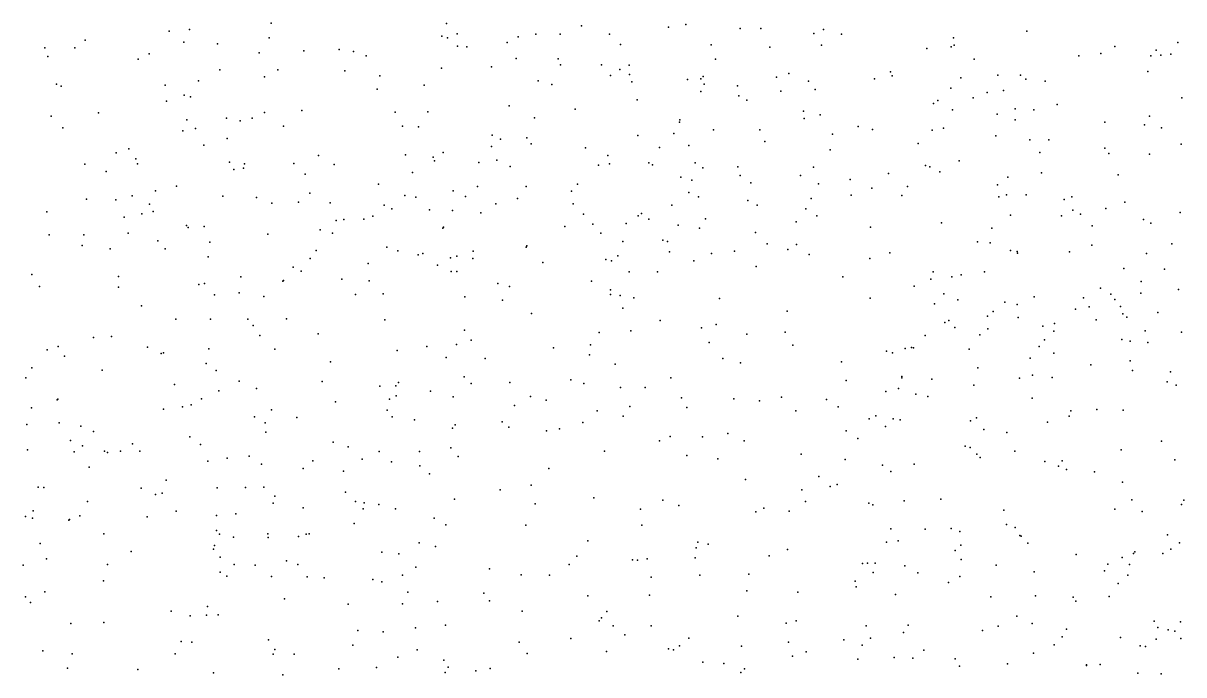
# Model space of a CAD drawing. Header units: metres. Extents: x -23.9 to 23.9, y -28.5 to 28.5.
# Drawn here: x -11.959 to -10.467, y 6.724 to 7.562 of the extents above; entities that cross this region are included whole.
import ezdxf

# ---------------------------------------------------------------- set-up
doc = ezdxf.new("R2010")
doc.units = ezdxf.units.M

msp = doc.modelspace()

# ---------------------------------------------------------------- linework, layer by layer
for p in [(-11.7716, 7.5513, 14.6644), (-11.7453, 7.5534, 24.0158), (-11.6404, 7.5616, 18.6467), (-11.4152, 7.5611, -8.8262), (-11.2415, 7.5581, 21.8616), (-11.1296, 7.5567, 20.6684), (-11.1075, 7.56, 18.2463), (-11.0377, 7.5546, 20.3729), (-11.0111, 7.5548, 21.0894), (-10.9303, 7.5536, 16.3184), (-10.6688, 7.5514, 25.2795), (-11.8797, 7.5399, 18.7131), (-11.753, 7.5371, 24.2254), (-11.7096, 7.5353, 16.6974), (-11.6433, 7.5426, 16.632), (-11.4209, 7.545, 23.5591), (-11.4139, 7.543, 21.8412), (-11.4014, 7.5481, 16.3991), (-11.337, 7.5367, 16.3439), (-11.3229, 7.5439, 24.7459), (-11.3001, 7.5476, 17.9804), (-11.2691, 7.5477, 18.5209), (-11.2054, 7.5475, 19.87), (-10.9428, 7.5485, 23.505), (-10.9073, 7.5476, 19.5638), (-10.7632, 7.5428, 18.8168), (-10.4747, 7.5369, 20.7025), (-11.9316, 7.5299, 21.8054), (-11.893, 7.5299, 16.0898), (-11.7975, 7.5221, 21.8635), (-11.6559, 7.5234, 18.2926), (-11.5985, 7.5259, 24.5649), (-11.5531, 7.5279, 17.9281), (-11.5347, 7.5252, 23.6316), (-11.4011, 7.5319, 18.5511), (-11.389, 7.5313, 17.8661), (-11.1916, 7.5343, 20.8433), (-11.0747, 7.5338, 20.1047), (-10.9994, 7.5309, 25.2833), (-10.9331, 7.5332, 22.1382), (-10.7977, 7.529, 19.4326), (-10.7663, 7.5312, 25.3289), (-10.7623, 7.5332, 22.1987), (-10.574, 7.5228, 16.4609), (-10.5559, 7.5316, 24.4673), (-10.5025, 7.5271, 24.5484), (-10.4966, 7.5207, 16.5069), (-10.4839, 7.5218, 24.411), (-11.9276, 7.5186, 12.736), (-11.8113, 7.5154, 18.8733), (-11.5185, 7.5196, 16.4487), (-11.3572, 7.5054, 14.8925), (-11.3257, 7.5163, 21.9162), (-11.2717, 7.5158, 19.6705), (-11.2686, 7.508, 19.7731), (-11.2159, 7.5083, 23.4785), (-11.1801, 7.5075, 19.6489), (-11.0692, 7.5155, 20.5188), (-10.7365, 7.5155, 18.9247), (-10.602, 7.5198, 20.5619), (-10.5096, 7.5196, 22.1909), (-11.7066, 7.5018, 18.4777), (-11.6489, 7.4926, 18.1528), (-11.6318, 7.5017, 23.7231), (-11.5458, 7.5004, -3.0081), (-11.5009, 7.494, 21.8391), (-11.4214, 7.5039, 4.1064), (-11.2041, 7.4943, -2.6992), (-11.1923, 7.5019, 25.1646), (-11.18, 7.4958, 16.3089), (-11.0851, 7.493, 19.6174), (-10.9908, 7.4923, 19.5756), (-10.9749, 7.4971, 18.3473), (-10.8444, 7.4989, 23.5229), (-10.8421, 7.4939, 22.1895), (-10.7538, 7.4916, 19.286), (-10.7064, 7.4949, 20.0004), (-10.677, 7.495, 22.1982), (-10.5133, 7.4994, 11.4869), (-11.9166, 7.4833, 18.9078), (-11.9105, 7.4805, 16.7577), (-11.7769, 7.4819, 24.0697), (-11.734, 7.4877, 18.7843), (-11.5041, 7.4768, 24.6672), (-11.444, 7.4821, 16.3558), (-11.2974, 7.4877, 24.9247), (-11.2795, 7.483, 16.3114), (-11.1769, 7.4861, 22.0164), (-11.1053, 7.4891, 20.034), (-11.0882, 7.4902, 18.5927), (-11.0838, 7.4831, 22.1078), (-11.041, 7.4812, 20.3169), (-10.9495, 7.4872, 21.0883), (-10.9411, 7.4765, -8.8443), (-10.8647, 7.49, 25.3731), (-10.7668, 7.478, 23.5581), (-10.6703, 7.4895, 12.7687), (-10.6456, 7.4869, 20.4927), (-11.775, 7.4614, 24.2665), (-11.7525, 7.469, 16.6621), (-11.7441, 7.467, 23.8995), (-11.1698, 7.4632, 20.9509), (-11.0882, 7.4737, 18.2725), (-11.0393, 7.4684, 8.7122), (-11.029, 7.4628, 25.3555), (-10.9853, 7.4742, 16.3428), (-10.7836, 7.4623, 16.3754), (-10.738, 7.4655, 20.9645), (-10.7201, 7.4726, 20.1062), (-10.699, 7.4751, 16.4048), (-10.4695, 7.4657, 25.271), (-11.8624, 7.4466, 18.9664), (-11.6493, 7.4468, 13.5353), (-11.6013, 7.4493, 18.7254), (-11.4809, 7.4472, 23.5642), (-11.4393, 7.4478, 24.7214), (-11.3345, 7.4556, 21.8396), (-11.2498, 7.4511, 21.9824), (-10.9563, 7.4485, 25.3979), (-10.7891, 7.4584, 25.41), (-10.7647, 7.4504, 18.4174), (-10.6841, 7.4515, 25.3994), (-10.6601, 7.4502, 23.6238), (-10.63, 7.457, 16.4496), (-11.9234, 7.4423, 18.7195), (-11.7488, 7.4374, 18.519), (-11.6981, 7.4395, 18.4051), (-11.6803, 7.4363, 23.7628), (-11.6651, 7.4395, 18.2612), (-11.3021, 7.4399, 25.0883), (-11.1156, 7.4346, 21.0569), (-11.1151, 7.4373, 13.307), (-10.9554, 7.439, 22.2079), (-10.9349, 7.4438, 18.7267), (-10.7072, 7.4448, 20.2899), (-10.6838, 7.4376, 19.9225), (-10.5686, 7.4346, 19.7087), (-10.5175, 7.4309, 20.6444), (-10.5113, 7.442, 19.6393), (-11.9084, 7.427, 21.8419), (-11.7541, 7.4233, 16.5839), (-11.7378, 7.4264, 18.9391), (-11.6247, 7.4293, 18.038), (-11.4716, 7.4291, 2.5981), (-11.4509, 7.4282, 19.7066), (-11.3565, 7.4175, 23.4945), (-11.1693, 7.4171, 20.6804), (-11.1229, 7.4197, 19.5671), (-11.072, 7.4246, 20.1752), (-11.0121, 7.4247, 18.696), (-10.9189, 7.4189, 19.4328), (-10.8858, 7.4289, 21.0667), (-10.8676, 7.4248, 18.8339), (-10.7905, 7.4241, 19.1943), (-10.7761, 7.4268, 19.0946), (-10.7088, 7.4168, 20.1903), (-10.4959, 7.4273, 23.5247), (-11.727, 7.4048, 23.8257), (-11.6972, 7.4133, 16.4784), (-11.3572, 7.403, 24.9791), (-11.3455, 7.4124, 19.586), (-11.3117, 7.4142, 19.8032), (-11.3063, 7.4066, 16.2678), (-11.2363, 7.4015, 25.2484), (-11.1414, 7.402, 25.3427), (-11.1034, 7.4044, 22.1702), (-11.0058, 7.4095, 18.3247), (-10.8087, 7.4071, 19.0075), (-10.665, 7.4117, 18.4243), (-10.6406, 7.4117, 20.9645), (-10.4705, 7.4062, 25.334), (-11.8398, 7.395, 18.6225), (-11.8236, 7.4, -11.0279), (-11.8146, 7.3874, 16.6667), (-11.5798, 7.3914, 21.8685), (-11.4677, 7.3922, 18.7109), (-11.4322, 7.3894, 19.5238), (-11.4194, 7.3953, 17.9759), (-11.2076, 7.3917, 18.1361), (-10.9218, 7.3989, 23.4735), (-10.6521, 7.3953, 20.4155), (-10.5685, 7.4008, 16.5426), (-10.5635, 7.3943, 25.3964), (-10.5114, 7.3933, 20.9586), (-11.8799, 7.3804, 16.7218), (-11.8525, 7.3711, 0.1122), (-11.8123, 7.3808, 14.1359), (-11.6939, 7.3831, 18.3286), (-11.6884, 7.3735, 24.4951), (-11.6762, 7.3751, 7.9197), (-11.6746, 7.3808, 18.1292), (-11.6113, 7.3811, -9.9094), (-11.5597, 7.3799, 16.3258), (-11.4306, 7.3845, 21.8166), (-11.3735, 7.3824, -2.382), (-11.3502, 7.3856, 21.8897), (-11.3333, 7.3773, 18.685), (-11.2196, 7.3793, 22.0904), (-11.2057, 7.3807, 20.8327), (-11.155, 7.3823, 18.2039), (-11.1503, 7.3797, 18.6913), (-11.0952, 7.3822, 20.4958), (-11.0857, 7.3757, 19.4888), (-11.0404, 7.377, 25.4147), (-10.9434, 7.3766, 11.4682), (-10.7994, 7.3788, 22.2702), (-10.7935, 7.3768, 16.3889), (-10.756, 7.3848, 23.5471), (-11.5969, 7.3674, 24.6147), (-11.4588, 7.3695, 4.9941), (-11.1139, 7.3635, 0.5274), (-11.0996, 7.3598, -3.1556), (-11.0377, 7.366, 16.2864), (-11.0237, 7.3563, 19.4248), (-10.96, 7.3658, 21.0968), (-10.8962, 7.3606, 18.3712), (-10.8469, 7.3684, 19.1194), (-10.7808, 7.3706, 21.0324), (-10.6936, 7.3637, 16.4665), (-10.6501, 7.3694, 19.7319), (-10.5515, 7.3667, 10.843), (-11.7892, 7.3462, 16.5355), (-11.7621, 7.3522, 24.3497), (-11.5907, 7.3433, 18.9052), (-11.5025, 7.3545, 19.6288), (-11.4067, 7.3461, 24.9113), (-11.3753, 7.3518, 18.0758), (-11.3126, 7.3517, 25.2043), (-11.2546, 7.3456, 18.7184), (-11.2466, 7.3548, 19.8949), (-11.1035, 7.3438, 20.1644), (-10.9368, 7.3552, 22.2693), (-10.8682, 7.3496, 16.3607), (-10.8222, 7.3518, 23.5033), (-10.7069, 7.3539, 19.9878), (-11.8778, 7.3355, -2.9938), (-11.8403, 7.3347, 21.8915), (-11.8192, 7.3398, -2.5485), (-11.7969, 7.3291, 19.064), (-11.7025, 7.3392, 23.7745), (-11.6592, 7.3375, 19.0293), (-11.6396, 7.3303, 21.8972), (-11.6052, 7.3317, 18.1097), (-11.5647, 7.3308, 23.6057), (-11.4951, 7.3278, 19.4348), (-11.4685, 7.3402, 23.54), (-11.4547, 7.338, 19.7499), (-11.3907, 7.3387, 25.0474), (-11.3518, 7.3295, 19.4519), (-11.3237, 7.3361, 19.8322), (-11.2522, 7.3296, 19.4676), (-11.1256, 7.3279, 16.2271), (-11.0913, 7.3384, 20.2697), (-11.0279, 7.3336, 18.8249), (-11.0156, 7.3275, 10.0052), (-10.9463, 7.3362, 18.9104), (-10.895, 7.3406, 19.05), (-10.8296, 7.3403, 25.492), (-10.7052, 7.3384, 19.8565), (-10.695, 7.341, 20.1115), (-10.6697, 7.3409, 20.2945), (-10.6209, 7.3349, 19.6194), (-10.6112, 7.3382, 23.5816), (-10.543, 7.3317, 22.281), (-11.9289, 7.3193, -9.2668), (-11.8293, 7.3124, 18.5584), (-11.8067, 7.3167, 24.136), (-11.7921, 7.3194, -8.9508), (-11.51, 7.3136, 18.0899), (-11.4854, 7.3228, 18.8349), (-11.437, 7.3217, 24.8097), (-11.4074, 7.3208, 18.7814), (-11.3708, 7.318, 21.9375), (-11.2388, 7.3161, 16.2043), (-11.1685, 7.314, 19.4279), (-11.1646, 7.3169, 23.4393), (-10.9533, 7.323, 23.4538), (-10.939, 7.3139, 19.1859), (-10.69, 7.3149, 25.4958), (-10.6245, 7.3139, 21.0306), (-10.61, 7.3211, 20.4444), (-10.5998, 7.3161, 16.5404), (-10.5674, 7.3233, 19.527), (-10.4717, 7.3181, 16.4769), (-11.7495, 7.3016, 18.3976), (-11.7471, 7.2991, 16.4267), (-11.7266, 7.3002, 24.4515), (-11.557, 7.3079, 0.3895), (-11.5469, 7.3093, 19.7239), (-11.5215, 7.3095, 19.3534), (-11.4196, 7.2983, 19.3773), (-11.4188, 7.2996, 21.8489), (-11.2629, 7.3001, 25.3203), (-11.2269, 7.3034, 22.1553), (-11.1842, 7.3043, 20.6531), (-11.1549, 7.3097, 20.0694), (-11.1171, 7.3021, 18.8174), (-11.0897, 7.2983, 25.4471), (-11.082, 7.3101, 20.9703), (-10.9654, 7.3064, 25.4946), (-10.87, 7.2993, 22.3134), (-10.7787, 7.3048, 22.3153), (-10.7141, 7.298, 21.0499), (-10.5851, 7.301, 18.4033), (-10.5188, 7.3093, 19.4593), (-10.5097, 7.3047, 25.4375), (-11.9261, 7.2894, 18.6501), (-11.8815, 7.2895, 19.0263), (-11.8245, 7.2916, 5.1657), (-11.7862, 7.2819, 23.9689), (-11.6446, 7.2905, 16.3243), (-11.5775, 7.296, 19.4205), (-11.5616, 7.2918, 21.903), (-11.2167, 7.2916, 18.8134), (-11.1369, 7.2826, 22.2303), (-11.0179, 7.2924, 19.2683), (-11.8834, 7.2757, 16.67), (-11.8473, 7.2716, 16.5736), (-11.777, 7.2716, 24.3105), (-11.7192, 7.2803, 19.1626), (-11.5826, 7.2695, 16.2705), (-11.492, 7.2735, 19.0165), (-11.4778, 7.2689, 19.1973), (-11.381, 7.2684, 18.9014), (-11.3125, 7.2736, 18.071), (-11.3118, 7.2753, 22.0724), (-11.1882, 7.2811, 25.39), (-11.1309, 7.2808, 20.4604), (-11.1286, 7.2677, 20.9037), (-11.0447, 7.2685, 22.2808), (-11.0029, 7.2778, 19.1245), (-10.9764, 7.2709, 16.2554), (-10.9653, 7.277, 22.3088), (-10.7326, 7.2804, 19.921), (-10.7162, 7.2794, 16.4749), (-10.69, 7.2695, 23.5849), (-10.6815, 7.2682, 20.2475), (-10.6143, 7.2677, 22.3359), (-10.5856, 7.2761, 23.5299), (-10.4827, 7.2778, 22.3774), (-11.7213, 7.2614, 23.8042), (-11.5903, 7.2591, 19.5101), (-11.5156, 7.2526, 14.2694), (-11.4514, 7.264, 16.211), (-11.4457, 7.2656, 24.9113), (-11.41, 7.2601, 19.275), (-11.402, 7.2622, 15.8), (-11.3812, 7.2593, 25.1724), (-11.2911, 7.2542, 18.9121), (-11.2101, 7.2579, 20.0246), (-11.2028, 7.2563, 8.2002), (-11.1947, 7.2626, 20.8079), (-11.0969, 7.256, 19.2219), (-11.0744, 7.2654, 18.9756), (-10.949, 7.2643, 18.3288), (-10.8707, 7.2592, -2.7497), (-10.845, 7.2664, 18.3685), (-10.6808, 7.2662, 18.3964), (-10.5152, 7.2654, 20.5379), (-11.9481, 7.2386, 14.5596), (-11.6124, 7.2481, 19.712), (-11.6021, 7.243, 19.6173), (-11.4267, 7.2505, 25.0666), (-11.4091, 7.2423, 23.5074), (-11.4019, 7.2424, 19.0428), (-11.1804, 7.2418, 18.1296), (-11.1437, 7.2418, 19.0327), (-11.0171, 7.2489, 23.4475), (-10.7894, 7.2421, 23.4398), (-10.7534, 7.2382, 2.8255), (-10.7236, 7.2422, 22.331), (-10.5444, 7.2463, 16.5159), (-10.4922, 7.2456, 23.2331), (-11.9384, 7.223, 16.7108), (-11.837, 7.2225, 21.9112), (-11.8369, 7.2361, 18.494), (-11.7334, 7.2256, 15.9699), (-11.7261, 7.2269, 21.9233), (-11.6797, 7.2354, 24.5067), (-11.6257, 7.2299, 19.3753), (-11.6248, 7.2307, 18.2299), (-11.5497, 7.2327, 18.1542), (-11.5144, 7.2304, 24.6999), (-11.3492, 7.2268, 19.8937), (-11.3339, 7.2231, 16.1743), (-11.2287, 7.2299, 16.173), (-10.9056, 7.2356, 23.4741), (-10.8137, 7.2235, 22.3468), (-10.7925, 7.2326, 21.0429), (-10.7656, 7.2357, 18.3758), (-10.5218, 7.2295, 23.1239), (-11.7134, 7.2123, 18.2418), (-11.6815, 7.215, 19.2239), (-11.6498, 7.2101, 16.2933), (-11.5322, 7.2127, 16.2229), (-11.4966, 7.2136, 19.8114), (-11.3915, 7.2097, 18.1404), (-11.2042, 7.219, 20.5426), (-11.2041, 7.2129, 20.1128), (-11.1919, 7.2115, 23.4474), (-11.1741, 7.2086, 20.2347), (-11.064, 7.2078, 25.4946), (-10.8704, 7.208, 25.5425), (-10.7759, 7.2138, 19.7894), (-10.6595, 7.21, 21.035), (-10.5962, 7.2087, 18.3722), (-10.5743, 7.2212, 23.3272), (-10.5611, 7.2131, 3.3707), (-10.5225, 7.2146, 23.0399), (-10.474, 7.2191, 18.3541), (-11.8073, 7.1985, 19.1595), (-11.3429, 7.2054, 3.2282), (-11.1883, 7.1955, 11.7123), (-10.7875, 7.2008, 16.3623), (-10.7575, 7.2058, 20.0788), (-10.6971, 7.2029, 23.1509), (-10.6815, 7.2002, 23.369), (-10.6065, 7.1941, 23.0092), (-10.5889, 7.1971, -9.2283), (-10.5558, 7.2063, -3.9173), (-10.5487, 7.1974, 21.0505), (-11.7632, 7.1812, 24.3202), (-11.7185, 7.1813, 24.4399), (-11.6706, 7.1812, 3.8329), (-11.6207, 7.1814, 23.6769), (-11.4943, 7.1802, 23.5716), (-11.3059, 7.1885, 22.1328), (-11.1406, 7.1795, 20.868), (-10.9772, 7.1913, 25.5319), (-10.7691, 7.1796, 19.6651), (-10.7195, 7.1852, 23.0677), (-10.7124, 7.1909, 20.2174), (-10.6802, 7.1831, 18.3673), (-10.5797, 7.1801, 9.9576), (-10.5455, 7.1882, -3.3718), (-10.5404, 7.1836, 22.9574), (-10.5004, 7.1896, 20.4812), (-11.6636, 7.1732, 19.7036), (-11.5803, 7.1625, 19.8058), (-11.3919, 7.1672, 2.0976), (-11.219, 7.164, 25.4182), (-11.1782, 7.1662, 8.9194), (-11.0874, 7.1699, 2.8342), (-11.0682, 7.1744, 16.1828), (-10.9796, 7.1645, 16.2108), (-10.7745, 7.1767, 23.2702), (-10.7617, 7.1703, 23.3608), (-10.7193, 7.1686, 16.4332), (-10.6483, 7.172, 23.5294), (-10.6344, 7.1656, 6.135), (-10.6336, 7.1756, 19.4395), (-10.5168, 7.166, 25.4971), (-10.47, 7.1645, 19.3142), (-11.8689, 7.1574, -0.3195), (-11.8458, 7.1588, 16.482), (-11.6551, 7.1601, 19.5387), (-11.4022, 7.1486, -8.2714), (-11.3834, 7.1541, 22.0426), (-11.2301, 7.1482, 20.1652), (-11.0772, 7.151, 23.4428), (-11.0289, 7.1617, 22.3272), (-10.9697, 7.1476, 5.1017), (-10.7996, 7.16, 23.0956), (-10.7294, 7.161, 23.5046), (-10.6462, 7.1546, 22.9118), (-10.547, 7.1548, 20.3997), (-10.5361, 7.153, 18.3447), (-10.5134, 7.151, 2.4696), (-11.9287, 7.1416, 16.6739), (-11.9144, 7.1461, 19.1243), (-11.9063, 7.1336, -9.6142), (-11.7995, 7.1451, 19.2242), (-11.7818, 7.1369, 24.0977), (-11.7791, 7.138, 18.2771), (-11.7208, 7.143, 18.1939), (-11.6357, 7.1427, 24.5457), (-11.4784, 7.141, 24.7596), (-11.4402, 7.1461, 25.1272), (-11.2776, 7.1441, 20.0757), (-11.2311, 7.1352, 20.4091), (-10.8495, 7.1401, 23.2555), (-10.8416, 7.1379, -3.6364), (-10.8256, 7.1434, 19.8934), (-10.8174, 7.1449, 23.4988), (-10.8147, 7.1445, 19.7511), (-10.743, 7.1428, 22.9731), (-10.6532, 7.1462, 4.483), (-10.6344, 7.1374, 25.5452), (-11.9483, 7.1188, 7.87), (-11.7242, 7.1242, 21.9281), (-11.5643, 7.1263, 16.2089), (-11.4154, 7.132, 18.1971), (-11.3653, 7.1304, 23.4797), (-11.1981, 7.1234, 22.2444), (-11.0597, 7.1304, 18.1881), (-11.0372, 7.1252, 9.3989), (-10.9073, 7.1262, 23.4578), (-10.732, 7.1187, 25.5637), (-10.6645, 7.1312, 22.3577), (-10.5869, 7.1223, 19.3677), (-10.5361, 7.1277, 11.6951), (-11.9559, 7.1056, 16.8754), (-11.8578, 7.1158, 18.3393), (-11.7111, 7.1151, 19.4536), (-11.3924, 7.107, 13.7539), (-11.2551, 7.1032, 20.2909), (-11.1266, 7.1056, 22.297), (-10.8296, 7.1057, 19.9714), (-10.8295, 7.1074, 18.2997), (-10.7912, 7.1042, 19.6264), (-10.6784, 7.1052, 20.29), (-10.6616, 7.1093, 16.5026), (-10.6363, 7.106, 9.3895), (-10.5333, 7.1152, 22.4352), (-10.4843, 7.1135, 22.8266), (-11.7649, 7.097, 24.1839), (-11.7079, 7.0891, 23.8607), (-11.6816, 7.1014, 19.8192), (-11.6592, 7.0919, 16.268), (-11.5749, 7.101, 19.8791), (-11.5007, 7.095, 24.6765), (-11.4804, 7.0954, 23.5447), (-11.4768, 7.0998, 25.0341), (-11.4357, 7.0884, 16.1588), (-11.3833, 7.0983, 20.0089), (-11.3338, 7.0999, 20.61), (-11.2386, 7.0985, -2.1984), (-11.1914, 7.0932, 16.1438), (-11.1597, 7.0931, 25.4725), (-10.9011, 7.1023, 23.1619), (-10.8503, 7.088, 22.3742), (-10.8339, 7.0919, 21.0097), (-10.7371, 7.0965, 16.3916), (-10.4885, 7.1008, 16.4776), (-10.4768, 7.0963, 22.5015), (-11.9155, 7.0773, 12.4266), (-11.9149, 7.0784, 0.8583), (-11.7299, 7.0788, 16.318), (-11.5579, 7.075, -3.4532), (-11.4883, 7.0785, 21.9486), (-11.4798, 7.0824, 19.9593), (-11.4065, 7.0813, 25.2214), (-11.3073, 7.0818, 20.5054), (-11.2868, 7.0769, 23.4023), (-11.1129, 7.0801, 18.1218), (-11.0459, 7.0787, 16.1746), (-11.0126, 7.076, 20.9958), (-10.9843, 7.0809, 18.2079), (-10.9267, 7.0779, 23.3131), (-10.8116, 7.0846, 20.0739), (-10.7962, 7.0816, -9.8621), (-10.6623, 7.0795, 18.3102), (-11.9488, 7.0672, 18.3646), (-11.7788, 7.0655, 19.7514), (-11.7544, 7.0686, 19.5422), (-11.7432, 7.0712, 19.8954), (-11.6403, 7.0648, 24.4935), (-11.4912, 7.0643, 24.9421), (-11.3275, 7.07, 22.1401), (-11.2212, 7.0632, 18.1339), (-11.1795, 7.0688, 20.825), (-11.1062, 7.0677, 13.5223), (-10.9658, 7.0632, 23.2144), (-10.9116, 7.0685, 23.0335), (-10.6125, 7.0633, 20.3805), (-10.5788, 7.065, 21.0419), (-10.5453, 7.0641, 19.3132), (-11.9546, 7.0456, 16.7889), (-11.913, 7.0478, 19.8586), (-11.8853, 7.0435, 19.3025), (-11.6618, 7.0554, 19.926), (-11.6483, 7.048, 18.2363), (-11.6075, 7.0548, 23.659), (-11.485, 7.0555, 24.7627), (-11.4562, 7.0519, 25.1138), (-11.4038, 7.0455, 18.2238), (-11.3435, 7.049, 16.1395), (-11.24, 7.0482, 15.364), (-11.1881, 7.0566, 4.283), (-10.8717, 7.053, 16.2616), (-10.8631, 7.0567, 1.1863), (-10.8507, 7.0431, 19.7505), (-10.8409, 7.0529, -4.0528), (-10.8319, 7.0519, 22.8813), (-10.7415, 7.0503, 22.3757), (-10.7339, 7.0542, 19.4882), (-10.6423, 7.0487, -7.4054), (-10.6145, 7.0564, 22.764), (-11.8691, 7.0368, -2.3276), (-11.745, 7.0301, 24.1031), (-11.6474, 7.0361, 23.7422), (-11.4072, 7.0411, 20.098), (-11.3351, 7.0424, 20.3402), (-11.2864, 7.0376, 25.3856), (-11.27, 7.0403, 20.7152), (-11.1274, 7.0303, 20.9075), (-11.086, 7.03, 23.3018), (-11.0534, 7.0342, 25.5321), (-10.9014, 7.0376, 22.946), (-10.7243, 7.0392, 22.7898), (-10.6948, 7.0356, 12.4591), (-11.954, 7.0133, 16.9247), (-11.8984, 7.0251, 16.5471), (-11.883, 7.0184, 18.2168), (-11.8186, 7.0209, 19.9832), (-11.7312, 7.0201, 24.0188), (-11.5608, 7.0231, 19.9966), (-11.5416, 7.017, 23.5465), (-11.4094, 7.0158, 20.6271), (-11.1414, 7.0249, 16.1418), (-11.0326, 7.0247, 18.1343), (-10.8862, 7.0276, 13.1029), (-10.7482, 7.018, 16.3608), (-10.7418, 7.0162, 20.2545), (-10.5479, 7.0132, 25.5292), (-10.4957, 7.0243, 6.9153), (-11.8938, 7.0106, 21.8912), (-11.855, 7.0114, 19.6687), (-11.8511, 7.0097, 19.4833), (-11.8343, 7.0113, 19.5693), (-11.8093, 7.0116, 0.1195), (-11.722, 6.9988, 24.2476), (-11.6972, 7.0024, 19.9948), (-11.6689, 7.0052, 8.0841), (-11.5871, 6.9992, 24.5256), (-11.5237, 7.0013, 24.6261), (-11.5017, 7.0112, 24.8758), (-11.4499, 7.0112, 23.4388), (-11.4001, 7.0046, 22.0498), (-11.2121, 7.0115, 23.3247), (-11.1062, 7.006, 22.32), (-11.0661, 7.0018, 20.9602), (-10.959, 7.0074, 25.5679), (-10.9026, 7.0006, 18.1908), (-10.7331, 7.0075, 21.0057), (-10.7292, 7.0035, 18.2474), (-10.6845, 7.0115, 16.4492), (-10.6459, 6.998, 19.3577), (-10.6234, 6.9989, 22.392), (-10.4786, 7.0003, 19.2495), (-11.8744, 6.991, 20.0561), (-11.6529, 6.9947, 24.43), (-11.5994, 6.9892, 21.8961), (-11.5476, 6.9856, 20.0925), (-11.4859, 6.9977, 16.1671), (-11.4494, 6.9928, 20.4764), (-11.2836, 6.989, 16.129), (-10.8547, 6.9933, 20.0382), (-10.844, 6.9855, 25.5794), (-10.814, 6.9947, 3.7089), (-10.6283, 6.9921, 25.5574), (-10.618, 6.988, 22.6988), (-10.5818, 6.9851, 18.2292), (-11.7756, 6.974, 18.228), (-11.4368, 6.9825, 20.2936), (-11.0308, 6.9752, 23.1135), (-10.9365, 6.9788, 22.8947), (-10.9127, 6.9687, 22.373), (-10.5462, 6.9716, 22.4386), (-11.94, 6.965, 19.542), (-11.9328, 6.9646, 16.6501), (-11.8076, 6.964, 21.8914), (-11.7892, 6.9556, 16.3766), (-11.7807, 6.9574, 20.1189), (-11.71, 6.9644, 21.9001), (-11.6733, 6.9648, 23.8627), (-11.65, 6.9651, 18.2563), (-11.6358, 6.9538, 23.6437), (-11.545, 6.9587, 20.4916), (-11.346, 6.9616, 20.6956), (-11.3064, 6.9679, 18.2085), (-10.9581, 6.9619, 21.0182), (-10.9219, 6.966, 11.8922), (-11.8765, 6.9466, 20.1858), (-11.6381, 6.9448, 20.1627), (-11.5993, 6.9386, 20.2403), (-11.5322, 6.9468, 20.3331), (-11.5209, 6.945, 23.4452), (-11.5022, 6.9427, 18.2605), (-11.4047, 6.9499, 25.2296), (-11.301, 6.9437, -7.9219), (-11.2256, 6.9515, 22.2354), (-11.137, 6.9483, 20.9314), (-11.1162, 6.9418, 16.149), (-10.9534, 6.9466, 12.7064), (-10.872, 6.9447, 19.7541), (-10.8668, 6.9426, 22.7887), (-10.8268, 6.9475, 19.6), (-10.7796, 6.9496, 19.5123), (-10.5342, 6.949, 21.026), (-10.4703, 6.9427, 16.5068), (-10.4672, 6.9483, 20.9483), (-11.9562, 6.9274, 21.8407), (-11.9475, 6.9254, 16.9033), (-11.9464, 6.9349, 16.7613), (-11.8996, 6.9235, 16.5693), (-11.8865, 6.9284, 20.4769), (-11.8, 6.9269, 20.3003), (-11.7628, 6.9343, 20.4563), (-11.7109, 6.9287, 20.2163), (-11.6858, 6.9309, 20.4229), (-11.5223, 6.9372, 15.915), (-11.4805, 6.9375, 25.0347), (-11.4308, 6.9252, 20.6551), (-11.1656, 6.9371, 18.1295), (-11.0175, 6.9334, 18.1226), (-11.0073, 6.9382, 22.9629), (-10.9744, 6.9343, 16.1991), (-10.6987, 6.9356, 10.3949), (-10.556, 6.937, 22.654), (-10.5207, 6.9339, 25.5126), (-11.9005, 6.9229, -9.2306), (-11.7108, 6.9095, 23.9546), (-11.5338, 6.9186, 24.5113), (-11.416, 6.9166, 16.1522), (-11.313, 6.9164, 19.1756), (-11.1639, 6.9165, 0.8046), (-10.844, 6.9116, 20.0957), (-10.7996, 6.911, 18.1248), (-10.7664, 6.9121, 20.2462), (-10.6951, 6.9174, -6.229), (-10.6842, 6.9132, 21.0174), (-11.8555, 6.905, 18.2079), (-11.7069, 6.9049, 16.3026), (-11.6888, 6.9011, 23.688), (-11.6447, 6.9051, 20.5331), (-11.6443, 6.9004, 8.9899), (-11.6052, 6.9019, 23.4997), (-11.5955, 6.9047, 24.4109), (-11.5915, 6.9054, 21.8654), (-11.4502, 6.8937, -9.9729), (-11.2336, 6.8963, 18.1827), (-11.092, 6.8943, 23.1463), (-10.8493, 6.8945, -2.4334), (-10.8345, 6.8962, 16.2958), (-10.7551, 6.908, 16.366), (-10.6781, 6.9029, 19.3729), (-10.6763, 6.9024, 18.1383), (-10.4882, 6.904, 15.089), (-10.4725, 6.8937, 20.7861), (-11.9375, 6.8926, 18.2262), (-11.8206, 6.8826, 16.4368), (-11.7147, 6.8854, 23.874), (-11.7133, 6.8904, 23.783), (-11.4982, 6.8816, 16.1851), (-11.4765, 6.8793, 24.7681), (-11.4291, 6.8887, 25.1684), (-11.0942, 6.8873, 22.3108), (-11.0785, 6.892, 23.0552), (-10.9766, 6.8849, 22.3524), (-10.761, 6.8836, 22.6743), (-10.7537, 6.8908, 22.3698), (-10.6675, 6.8931, 20.3709), (-10.6055, 6.8787, 22.5811), (-10.5317, 6.88, 18.1178), (-10.53, 6.8822, 20.9558), (-10.4942, 6.8798, 20.8701), (-10.484, 6.8855, 19.2376), (-11.9593, 6.865, 16.9918), (-11.9294, 6.8729, 16.673), (-11.8511, 6.8656, 20.6062), (-11.7062, 6.8753, 18.2602), (-11.6881, 6.8656, 21.8628), (-11.6611, 6.8649, 23.5535), (-11.621, 6.8707, 0.8441), (-11.6063, 6.8657, 24.3216), (-11.2575, 6.8659, 22.2005), (-11.2476, 6.8766, 23.2328), (-11.1759, 6.8719, 16.1502), (-11.1696, 6.8714, 25.4597), (-11.1571, 6.8731, 23.2172), (-11.0954, 6.8743, 18.1104), (-11.0001, 6.877, 25.5399), (-10.8804, 6.8671, 25.562), (-10.8739, 6.8674, 22.7308), (-10.8639, 6.8673, 4.1863), (-10.826, 6.8641, 19.5693), (-10.7535, 6.8724, 25.5645), (-10.7085, 6.8648, 16.4417), (-10.5648, 6.8662, 19.2818), (-10.5463, 6.8747, -8.6583), (-10.5368, 6.8657, 16.6257), (-11.7061, 6.856, 19.3934), (-11.6977, 6.8508, -8.2438), (-11.6399, 6.8503, 24.1884), (-11.5943, 6.8501, 18.2755), (-11.4718, 6.852, 25.0245), (-11.4547, 6.8623, 24.5487), (-11.3598, 6.86, 18.2401), (-11.3191, 6.8523, 22.1348), (-11.2826, 6.852, 20.7926), (-11.1519, 6.8497, -3.5447), (-11.0895, 6.852, 16.168), (-11.0265, 6.8533, 18.0292), (-10.8666, 6.8553, 21.0199), (-10.8093, 6.8552, 18.0426), (-10.7553, 6.8502, 19.4568), (-10.6597, 6.8562, 16.5132), (-10.569, 6.8575, -7.7368), (-10.5392, 6.8522, 20.4698), (-11.8559, 6.8448, 21.8416), (-11.5725, 6.8486, 23.4024), (-11.51, 6.8466, 20.6559), (-11.4984, 6.8437, 24.4744), (-10.8898, 6.8445, 19.909), (-10.8883, 6.837, 19.8171), (-10.7699, 6.8428, 21.0142), (-10.5517, 6.8412, 25.5104), (-11.9562, 6.8244, 18.1501), (-11.9315, 6.8307, 16.7741), (-11.6233, 6.8218, 21.8306), (-11.4649, 6.8303, 18.2644), (-11.367, 6.829, 22.0535), (-11.3598, 6.8189, 20.7562), (-11.2335, 6.8257, 20.8788), (-11.1539, 6.8264, 16.155), (-11.0289, 6.832, 21.0621), (-10.9633, 6.8303, 22.7823), (-10.8378, 6.8272, 20.1257), (-10.7154, 6.8243, 20.3255), (-10.658, 6.8256, 25.5423), (-10.6093, 6.8239, 22.3567), (-10.5633, 6.8246, 22.5172), (-11.9498, 6.817, 20.4943), (-11.769, 6.8058, 16.3964), (-11.7224, 6.8117, 20.6341), (-11.5417, 6.8146, 16.2177), (-11.4718, 6.8153, 24.8627), (-11.4268, 6.8182, 23.2728), (-11.3178, 6.8056, 23.2203), (-11.2091, 6.8052, 25.4105), (-10.6058, 6.8186, 20.419), (-11.8982, 6.7901, 16.6502), (-11.8557, 6.7912, 20.6678), (-11.7446, 6.7999, 23.9193), (-11.7236, 6.8006, 23.6325), (-11.7086, 6.8009, 16.3334), (-11.2188, 6.7933, 18.1709), (-11.216, 6.7972, 23.1489), (-11.0406, 6.7992, 25.5041), (-10.9784, 6.7905, 22.3263), (-10.9657, 6.7934, 15.272), (-10.6818, 6.7992, -9.2923), (-10.662, 6.7898, 16.5679), (-10.5052, 6.7931, 22.3907), (-10.4713, 6.7921, -5.6336), (-11.5292, 6.7811, -0.2231), (-11.4965, 6.7792, 21.8422), (-11.4551, 6.7842, 24.9664), (-11.4162, 6.7878, 24.5196), (-11.201, 6.7869, 13.9653), (-11.1858, 6.7755, 21.0184), (-11.1519, 6.787, 23.0811), (-10.8754, 6.787, 19.9789), (-10.8277, 6.7783, 19.5939), (-10.8216, 6.788, 22.3481), (-10.726, 6.781, 18.0428), (-10.7058, 6.7863, 16.4861), (-10.618, 6.7827, 18.0758), (-10.5005, 6.785, 20.7109), (-10.4874, 6.782, 16.6944), (-10.4786, 6.78, -8.3127), (-11.7563, 6.767, 21.8018), (-11.7425, 6.766, 23.9968), (-11.6439, 6.7691, -8.8822), (-11.5357, 6.7621, 24.3705), (-11.3215, 6.7661, 16.1785), (-11.2553, 6.7707, 22.1648), (-11.1155, 6.7611, 22.2611), (-11.1037, 6.7712, 22.9664), (-11.0357, 6.761, 18.0108), (-10.9755, 6.7658, 17.9236), (-10.9043, 6.769, 22.7047), (-10.8806, 6.7621, 16.3069), (-10.8698, 6.7711, 19.7199), (-10.6339, 6.7623, 22.56), (-10.6236, 6.773, 19.3318), (-10.5487, 6.7721, 19.2796), (-10.5233, 6.7611, 18.1005), (-10.5163, 6.7603, 10.1101), (-10.5028, 6.7697, 25.4627), (-10.471, 6.7705, 5.3531), (-11.9341, 6.755, 20.5606), (-11.8963, 6.751, 18.1812), (-11.7639, 6.7509, -9.6047), (-11.6379, 6.7506, 23.4333), (-11.6357, 6.7563, 18.2604), (-11.6108, 6.7503, 24.2857), (-11.4775, 6.7467, 16.2192), (-11.4526, 6.7562, 24.4435), (-11.3112, 6.7513, 18.2125), (-11.2096, 6.7538, 16.1826), (-11.1295, 6.7572, 25.4466), (-11.1231, 6.7559, 16.1923), (-10.9701, 6.7481, 5.4354), (-10.9525, 6.7535, 25.5173), (-10.8395, 6.7463, 25.5283), (-10.8155, 6.7453, 20.1609), (-10.8016, 6.7557, 17.9884), (-10.7613, 6.7444, 19.4875), (-10.6605, 6.7519, 20.3697), (-11.9025, 6.7326, 16.8214), (-11.812, 6.7307, 18.9776), (-11.5537, 6.7315, 21.7694), (-11.505, 6.7335, 20.7383), (-11.4184, 6.7429, 23.2361), (-11.4128, 6.7337, 21.8864), (-11.3591, 6.732, 20.8354), (-11.0857, 6.7404, -7.11), (-11.0586, 6.7383, -9.868), (-11.032, 6.7315, 22.2839), (-10.8864, 6.7442, 14.5882), (-10.7556, 6.7351, 20.9713), (-10.6938, 6.738, -5.9345), (-10.5923, 6.7367, 20.8414), (-10.5923, 6.7359, 16.6933), (-10.5746, 6.7373, 22.3138), (-11.7146, 6.7267, 18.248), (-11.6256, 6.724, 16.3065), (-11.4166, 6.727, 24.712), (-11.3772, 6.7291, 21.9688), (-11.0365, 6.7271, 21.1049), (-10.5263, 6.726, 20.4611), (-10.4964, 6.7252, 20.641)]:
    msp.add_point(p)

doc.saveas('drawing.dxf')
